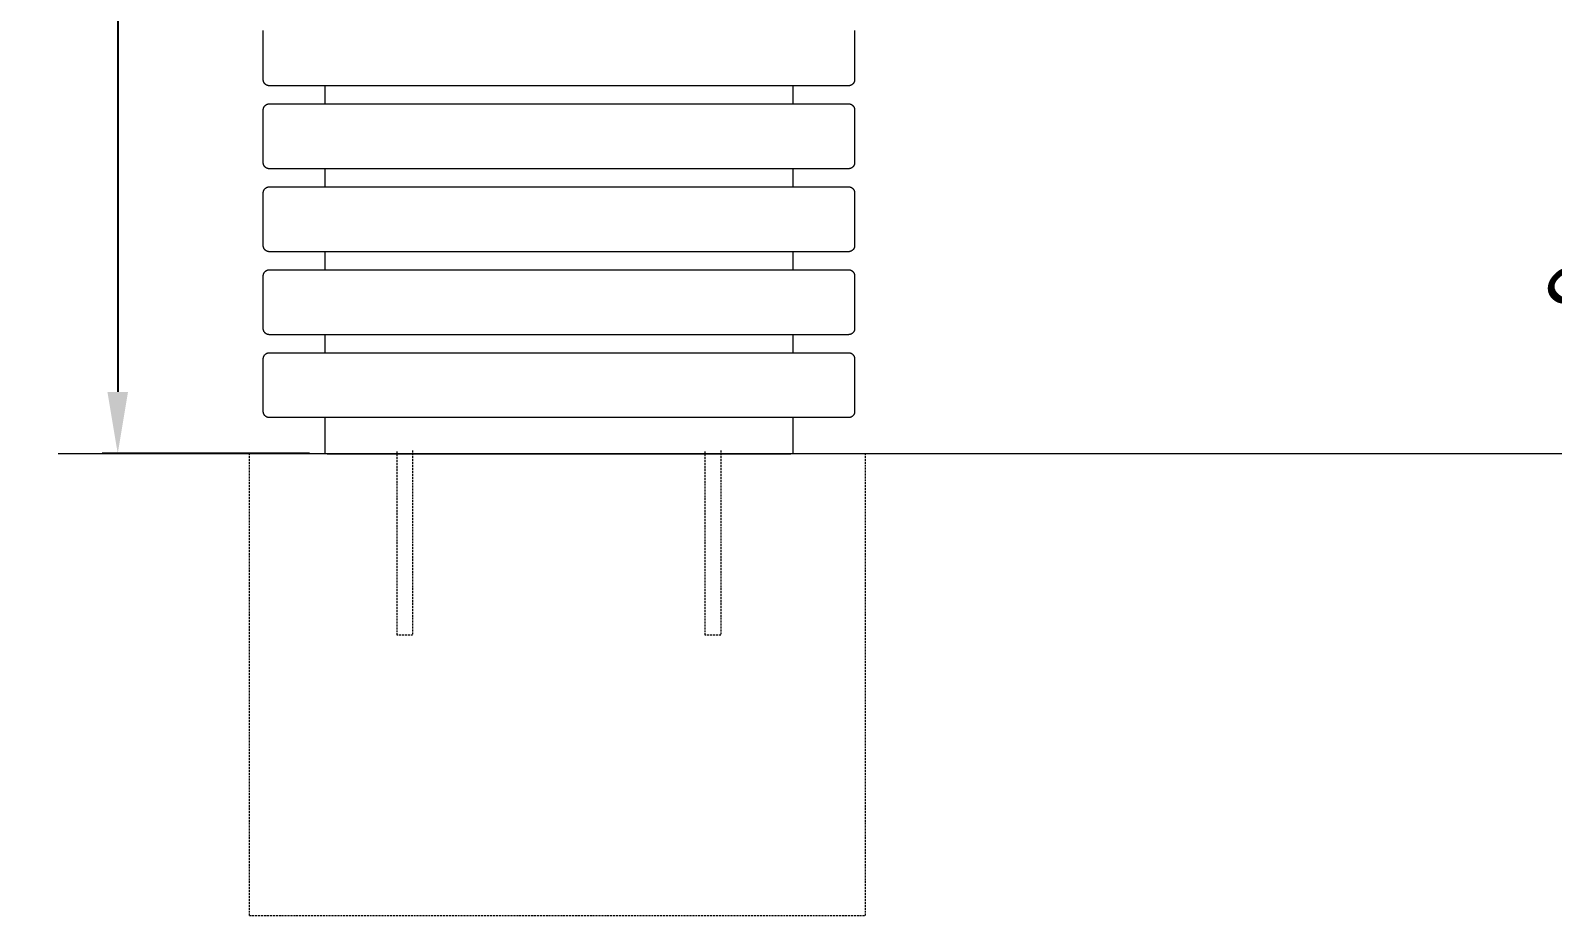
# Model space of a CAD drawing. Header units: millimetres. Extents: x -92 to 3826, y 8 to 2374.
# Drawn here: x -68 to 920, y 909 to 1484 of the extents above; entities that cross this region are included whole.
import ezdxf

# ---------------------------------------------------------------- set-up
doc = ezdxf.new("R2010")
doc.units = ezdxf.units.MM
doc.linetypes.add('HIDDEN', pattern=[1.905, 1.27, -0.635])
for name, color, linetype, lineweight in [('ZANO_R', 7, 'Continuous', 0), ('ZANO_R_przerywana', 7, 'HIDDEN', 0), ('ZANO_W', 1, 'Continuous', 0)]:
    doc.layers.add(name, color=color, linetype=linetype, lineweight=lineweight)
doc.styles.add('Arial', font='arial.ttf')
doc.styles.get("Standard").update_dxf_attribs({"font": 'ARIALUNI.TTF'})
doc.dimstyles.new('pl i ang', dxfattribs={"dimtxt": 50, "dimasz": 50, "dimexe": 1.25, "dimexo": 0.625, "dimgap": 10, "dimtad": 1, "dimtoh": 1, "dimtxsty": 'Standard', "dimcen": 2.5, "dimclrd": 1, "dimclre": 1, "dimclrt": 1, "dimadec": 0, "dimazin": 0, "dimtfac": 1, "dimtmove": 0, "dimatfit": 3, "dimfxl": 1, "dimarcsym": 1})

# ---------------------------------------------------------------- blocks, each defined once
blk = doc.blocks.new('*D388')
at = {"layer": 'ZANO_W', "color": 1, "lineweight": -2}
blk.add_line((1079.71, 1277.83), (1073.56, 1365.83), dxfattribs=at)
blk.add_arc((1084.53, 1208.93), 147.28, 109.60912, 164.39088, dxfattribs=at)
at = {"layer": 'ZANO_W', "color": 1}
for points in [[(1036.46, 1341.15), (1033.74, 1354.2), (1074.25, 1355.86)], [(936.07, 1249.47), (949.28, 1247.66), (937.25, 1208.93)]]:
    blk.add_solid(points, dxfattribs=at)
at = {"layer": 'ZANO_W', "color": 1, "insert": (954.37, 1330.3), "char_height": 40, "attachment_point": 5, "rotation": 47, "style": 'Arial'}
blk.add_mtext('86%%d', dxfattribs=at)
blk = doc.blocks.new('*D403')
at = {"layer": 'ZANO_W', "color": 1, "lineweight": -2}
for p, q in [((74.82, 2032.53), (-21.67, 2032.53)), ((-11.67, 1992.53), (-11.67, 1248.93)), ((112.82, 1208.93), (-21.67, 1208.93))]:
    blk.add_line(p, q, dxfattribs=at)
at = {"layer": 'ZANO_W', "color": 1}
for points in [[(-5, 1992.53), (-18.34, 1992.53), (-11.67, 2032.53)], [(-18.34, 1248.93), (-5, 1248.93), (-11.67, 1208.93)]]:
    blk.add_solid(points, dxfattribs=at)
at = {"layer": 'ZANO_W', "color": 1, "insert": (-42.09, 1620.73), "char_height": 40, "attachment_point": 5, "rotation": 90, "style": 'Arial'}
blk.add_mtext('824', dxfattribs=at)

msp = doc.modelspace()

# ---------------------------------------------------------------- linework, layer by layer
at = {"layer": 'ZANO_R'}
for p, q in [((82.82, 1451.68), (82.82, 1483.6)), ((466.82, 1483.6), (466.82, 1451.68)), ((82.82, 1451.54), (82.82, 1451.68)), ((82.83, 1451.4), (82.82, 1451.54)), ((82.84, 1451.26), (82.83, 1451.4)), ((82.86, 1451.13), (82.84, 1451.26)), ((82.88, 1450.99), (82.86, 1451.13)), ((82.9, 1450.85), (82.88, 1450.99)), ((82.94, 1450.71), (82.9, 1450.85)), ((82.97, 1450.58), (82.94, 1450.71)), ((83.01, 1450.45), (82.97, 1450.58)), ((83.06, 1450.31), (83.01, 1450.45)), ((83.11, 1450.18), (83.06, 1450.31)), ((83.16, 1450.06), (83.11, 1450.18)), ((83.22, 1449.93), (83.16, 1450.06)), ((83.29, 1449.8), (83.22, 1449.93)), ((83.35, 1449.68), (83.29, 1449.8)), ((83.43, 1449.56), (83.35, 1449.68)), ((83.5, 1449.45), (83.43, 1449.56)), ((83.58, 1449.33), (83.5, 1449.45)), ((83.67, 1449.22), (83.58, 1449.33)), ((83.75, 1449.11), (83.67, 1449.22)), ((83.85, 1449.01), (83.75, 1449.11)), ((83.94, 1448.9), (83.85, 1449.01)), ((84.04, 1448.81), (83.94, 1448.9)), ((84.14, 1448.71), (84.04, 1448.81)), ((84.25, 1448.62), (84.14, 1448.71)), ((84.35, 1448.53), (84.25, 1448.62)), ((84.47, 1448.45), (84.35, 1448.53)), ((84.58, 1448.37), (84.47, 1448.45)), ((84.7, 1448.29), (84.58, 1448.37)), ((84.82, 1448.22), (84.7, 1448.29)), ((84.94, 1448.15), (84.82, 1448.22)), ((85.06, 1448.09), (84.94, 1448.15)), ((85.19, 1448.03), (85.06, 1448.09)), ((85.32, 1447.97), (85.19, 1448.03)), ((85.45, 1447.92), (85.32, 1447.97)), ((85.58, 1447.88), (85.45, 1447.92)), ((85.71, 1447.84), (85.58, 1447.88)), ((85.85, 1447.8), (85.71, 1447.84)), ((85.99, 1447.77), (85.85, 1447.8)), ((86.12, 1447.74), (85.99, 1447.77)), ((86.26, 1447.72), (86.12, 1447.74)), ((86.4, 1447.71), (86.26, 1447.72)), ((86.54, 1447.69), (86.4, 1447.71)), ((86.68, 1447.69), (86.54, 1447.69)), ((86.82, 1447.68), (86.68, 1447.69)), ((462.82, 1447.68), (86.82, 1447.68)), ((122.82, 1447.68), (122.82, 1435.97)), ((426.82, 1435.97), (426.82, 1447.68)), ((462.96, 1447.69), (462.82, 1447.68)), ((463.1, 1447.69), (462.96, 1447.69)), ((463.24, 1447.71), (463.1, 1447.69)), ((463.37, 1447.72), (463.24, 1447.71)), ((463.51, 1447.74), (463.37, 1447.72)), ((463.65, 1447.77), (463.51, 1447.74)), ((463.78, 1447.8), (463.65, 1447.77)), ((463.92, 1447.84), (463.78, 1447.8)), ((464.05, 1447.88), (463.92, 1447.84)), ((464.19, 1447.92), (464.05, 1447.88)), ((464.32, 1447.97), (464.19, 1447.92)), ((464.44, 1448.03), (464.32, 1447.97)), ((464.57, 1448.09), (464.44, 1448.03)), ((464.69, 1448.15), (464.57, 1448.09)), ((464.82, 1448.22), (464.69, 1448.15)), ((464.94, 1448.29), (464.82, 1448.22)), ((465.05, 1448.37), (464.94, 1448.29)), ((465.17, 1448.45), (465.05, 1448.37)), ((465.28, 1448.53), (465.17, 1448.45)), ((465.39, 1448.62), (465.28, 1448.53)), ((465.49, 1448.71), (465.39, 1448.62)), ((465.6, 1448.81), (465.49, 1448.71)), ((465.69, 1448.9), (465.6, 1448.81)), ((465.79, 1449.01), (465.69, 1448.9)), ((465.88, 1449.11), (465.79, 1449.01)), ((465.97, 1449.22), (465.88, 1449.11)), ((466.05, 1449.33), (465.97, 1449.22)), ((466.13, 1449.45), (466.05, 1449.33)), ((466.21, 1449.56), (466.13, 1449.45)), ((466.28, 1449.68), (466.21, 1449.56)), ((466.35, 1449.8), (466.28, 1449.68)), ((466.41, 1449.93), (466.35, 1449.8)), ((466.47, 1450.06), (466.41, 1449.93)), ((466.53, 1450.18), (466.47, 1450.06)), ((466.58, 1450.31), (466.53, 1450.18)), ((466.62, 1450.45), (466.58, 1450.31)), ((466.66, 1450.58), (466.62, 1450.45)), ((466.7, 1450.71), (466.66, 1450.58)), ((466.73, 1450.85), (466.7, 1450.71)), ((466.76, 1450.99), (466.73, 1450.85)), ((466.78, 1451.13), (466.76, 1450.99)), ((466.8, 1451.26), (466.78, 1451.13)), ((466.81, 1451.4), (466.8, 1451.26)), ((466.82, 1451.68), (466.81, 1451.54)), ((466.81, 1451.54), (466.81, 1451.4)), ((82.93, 1432.92), (82.97, 1433.05)), ((82.97, 1433.05), (83, 1433.18)), ((83, 1433.18), (83.05, 1433.31)), ((83.05, 1433.31), (83.1, 1433.44)), ((83.1, 1433.44), (83.15, 1433.56)), ((83.15, 1433.56), (83.2, 1433.69)), ((83.2, 1433.69), (83.27, 1433.81)), ((83.27, 1433.81), (83.33, 1433.93)), ((83.33, 1433.93), (83.4, 1434.05)), ((83.4, 1434.05), (83.47, 1434.16)), ((83.47, 1434.16), (83.55, 1434.28)), ((83.55, 1434.28), (83.63, 1434.39)), ((83.63, 1434.39), (83.71, 1434.49)), ((83.71, 1434.49), (83.8, 1434.6)), ((83.8, 1434.6), (83.89, 1434.7)), ((83.89, 1434.7), (83.99, 1434.8)), ((83.99, 1434.8), (84.09, 1434.89)), ((84.09, 1434.89), (84.19, 1434.98)), ((84.19, 1434.98), (84.29, 1435.07)), ((84.29, 1435.07), (84.4, 1435.16)), ((84.4, 1435.16), (84.51, 1435.24)), ((84.51, 1435.24), (84.62, 1435.31)), ((84.62, 1435.31), (84.74, 1435.39)), ((84.74, 1435.39), (84.86, 1435.46)), ((84.86, 1435.46), (84.98, 1435.52)), ((84.98, 1435.52), (85.1, 1435.58)), ((85.1, 1435.58), (85.22, 1435.64)), ((85.22, 1435.64), (85.35, 1435.69)), ((85.35, 1435.69), (85.48, 1435.74)), ((85.48, 1435.74), (85.61, 1435.78)), ((85.61, 1435.78), (85.74, 1435.82)), ((85.74, 1435.82), (85.87, 1435.86)), ((85.87, 1435.86), (86, 1435.89)), ((86, 1435.89), (86.14, 1435.91)), ((86.14, 1435.91), (86.27, 1435.93)), ((86.27, 1435.93), (86.41, 1435.95)), ((86.41, 1435.95), (86.54, 1435.96)), ((86.54, 1435.96), (86.68, 1435.97)), ((86.68, 1435.97), (86.82, 1435.97)), ((86.82, 1435.97), (462.82, 1435.97)), ((462.82, 1435.97), (462.95, 1435.97)), ((462.95, 1435.97), (463.09, 1435.96)), ((463.09, 1435.96), (463.23, 1435.95)), ((463.23, 1435.95), (463.36, 1435.93)), ((463.36, 1435.93), (463.5, 1435.91)), ((463.5, 1435.91), (463.63, 1435.89)), ((463.63, 1435.89), (463.76, 1435.86)), ((463.76, 1435.86), (463.9, 1435.82)), ((463.9, 1435.82), (464.03, 1435.78)), ((464.03, 1435.78), (464.16, 1435.74)), ((464.16, 1435.74), (464.28, 1435.69)), ((464.28, 1435.69), (464.41, 1435.64)), ((464.41, 1435.64), (464.54, 1435.58)), ((464.54, 1435.58), (464.66, 1435.52)), ((464.66, 1435.52), (464.78, 1435.46)), ((464.78, 1435.46), (464.9, 1435.39)), ((464.9, 1435.39), (465.01, 1435.31)), ((465.01, 1435.31), (465.12, 1435.24)), ((465.12, 1435.24), (465.23, 1435.16)), ((465.23, 1435.16), (465.34, 1435.07)), ((465.34, 1435.07), (465.45, 1434.98)), ((465.45, 1434.98), (465.55, 1434.89)), ((465.55, 1434.89), (465.65, 1434.8)), ((465.65, 1434.8), (465.74, 1434.7)), ((465.74, 1434.7), (465.83, 1434.6)), ((465.83, 1434.6), (465.92, 1434.49)), ((465.92, 1434.49), (466, 1434.39)), ((466, 1434.39), (466.09, 1434.28)), ((466.09, 1434.28), (466.16, 1434.16)), ((466.16, 1434.16), (466.23, 1434.05)), ((466.23, 1434.05), (466.3, 1433.93)), ((466.3, 1433.93), (466.37, 1433.81)), ((466.37, 1433.81), (466.43, 1433.69)), ((466.43, 1433.69), (466.49, 1433.56)), ((466.49, 1433.56), (466.54, 1433.44)), ((466.54, 1433.44), (466.59, 1433.31)), ((466.59, 1433.31), (466.63, 1433.18)), ((466.63, 1433.18), (466.67, 1433.05)), ((466.67, 1433.05), (466.7, 1432.92)), ((82.82, 1432.11), (82.83, 1432.24)), ((82.82, 1431.97), (82.82, 1432.11)), ((82.82, 1429.74), (82.82, 1431.97)), ((82.82, 1397.81), (82.82, 1429.74)), ((82.83, 1432.24), (82.84, 1432.38)), ((82.84, 1432.38), (82.85, 1432.51)), ((82.85, 1432.51), (82.88, 1432.65)), ((82.88, 1432.65), (82.9, 1432.78)), ((82.9, 1432.78), (82.93, 1432.92)), ((466.7, 1432.92), (466.73, 1432.78)), ((466.73, 1432.78), (466.76, 1432.65)), ((466.76, 1432.65), (466.78, 1432.51)), ((466.78, 1432.51), (466.8, 1432.38)), ((466.8, 1432.38), (466.81, 1432.24)), ((466.81, 1432.24), (466.81, 1432.11)), ((466.81, 1432.11), (466.82, 1431.97)), ((466.82, 1431.97), (466.82, 1429.74)), ((466.82, 1429.74), (466.82, 1397.81)), ((82.82, 1397.67), (82.82, 1397.81)), ((82.83, 1397.53), (82.82, 1397.67)), ((82.84, 1397.4), (82.83, 1397.53)), ((82.86, 1397.26), (82.84, 1397.4)), ((82.88, 1397.12), (82.86, 1397.26)), ((82.9, 1396.98), (82.88, 1397.12)), ((82.94, 1396.85), (82.9, 1396.98)), ((82.97, 1396.71), (82.94, 1396.85)), ((83.01, 1396.58), (82.97, 1396.71)), ((83.06, 1396.45), (83.01, 1396.58)), ((83.11, 1396.32), (83.06, 1396.45)), ((83.16, 1396.19), (83.11, 1396.32)), ((83.22, 1396.06), (83.16, 1396.19)), ((83.29, 1395.94), (83.22, 1396.06)), ((83.35, 1395.81), (83.29, 1395.94)), ((83.43, 1395.69), (83.35, 1395.81)), ((83.5, 1395.58), (83.43, 1395.69)), ((83.58, 1395.46), (83.5, 1395.58)), ((83.67, 1395.35), (83.58, 1395.46)), ((83.75, 1395.24), (83.67, 1395.35)), ((83.85, 1395.14), (83.75, 1395.24)), ((83.94, 1395.04), (83.85, 1395.14)), ((84.04, 1394.94), (83.94, 1395.04)), ((84.14, 1394.84), (84.04, 1394.94)), ((84.25, 1394.75), (84.14, 1394.84)), ((84.35, 1394.66), (84.25, 1394.75)), ((84.47, 1394.58), (84.35, 1394.66)), ((84.58, 1394.5), (84.47, 1394.58)), ((84.7, 1394.42), (84.58, 1394.5)), ((84.82, 1394.35), (84.7, 1394.42)), ((84.94, 1394.28), (84.82, 1394.35)), ((85.06, 1394.22), (84.94, 1394.28)), ((85.19, 1394.16), (85.06, 1394.22)), ((85.32, 1394.11), (85.19, 1394.16)), ((85.45, 1394.06), (85.32, 1394.11)), ((85.58, 1394.01), (85.45, 1394.06)), ((85.71, 1393.97), (85.58, 1394.01)), ((85.85, 1393.93), (85.71, 1393.97)), ((85.99, 1393.9), (85.85, 1393.93)), ((86.12, 1393.88), (85.99, 1393.9)), ((86.26, 1393.85), (86.12, 1393.88)), ((86.4, 1393.84), (86.26, 1393.85)), ((86.54, 1393.82), (86.4, 1393.84)), ((86.68, 1393.82), (86.54, 1393.82)), ((86.82, 1393.81), (86.68, 1393.82)), ((462.82, 1393.81), (86.82, 1393.81)), ((122.82, 1393.81), (122.82, 1382.1)), ((426.82, 1382.1), (426.82, 1393.81)), ((462.96, 1393.82), (462.82, 1393.81)), ((463.1, 1393.82), (462.96, 1393.82)), ((463.24, 1393.84), (463.1, 1393.82)), ((463.37, 1393.85), (463.24, 1393.84)), ((463.51, 1393.88), (463.37, 1393.85)), ((463.65, 1393.9), (463.51, 1393.88)), ((463.78, 1393.93), (463.65, 1393.9)), ((463.92, 1393.97), (463.78, 1393.93)), ((464.05, 1394.01), (463.92, 1393.97)), ((464.19, 1394.06), (464.05, 1394.01)), ((464.32, 1394.11), (464.19, 1394.06)), ((464.44, 1394.16), (464.32, 1394.11)), ((464.57, 1394.22), (464.44, 1394.16)), ((464.69, 1394.28), (464.57, 1394.22)), ((464.82, 1394.35), (464.69, 1394.28)), ((464.94, 1394.42), (464.82, 1394.35)), ((465.05, 1394.5), (464.94, 1394.42)), ((465.17, 1394.58), (465.05, 1394.5)), ((465.28, 1394.66), (465.17, 1394.58)), ((465.39, 1394.75), (465.28, 1394.66)), ((465.49, 1394.84), (465.39, 1394.75)), ((465.6, 1394.94), (465.49, 1394.84)), ((465.69, 1395.04), (465.6, 1394.94)), ((465.79, 1395.14), (465.69, 1395.04)), ((465.88, 1395.24), (465.79, 1395.14)), ((465.97, 1395.35), (465.88, 1395.24)), ((466.05, 1395.46), (465.97, 1395.35)), ((466.13, 1395.58), (466.05, 1395.46)), ((466.21, 1395.69), (466.13, 1395.58)), ((466.28, 1395.81), (466.21, 1395.69)), ((466.35, 1395.94), (466.28, 1395.81)), ((466.41, 1396.06), (466.35, 1395.94)), ((466.47, 1396.19), (466.41, 1396.06)), ((466.53, 1396.32), (466.47, 1396.19)), ((466.58, 1396.45), (466.53, 1396.32)), ((466.62, 1396.58), (466.58, 1396.45)), ((466.66, 1396.71), (466.62, 1396.58)), ((466.7, 1396.85), (466.66, 1396.71)), ((466.73, 1396.98), (466.7, 1396.85)), ((466.76, 1397.12), (466.73, 1396.98)), ((466.78, 1397.26), (466.76, 1397.12)), ((466.8, 1397.4), (466.78, 1397.26)), ((466.81, 1397.53), (466.8, 1397.4)), ((466.82, 1397.81), (466.81, 1397.67)), ((466.81, 1397.67), (466.81, 1397.53)), ((82.82, 1378.24), (82.83, 1378.37)), ((82.82, 1378.1), (82.82, 1378.24)), ((82.82, 1375.87), (82.82, 1378.1)), ((82.82, 1343.95), (82.82, 1375.87)), ((82.83, 1378.37), (82.84, 1378.51)), ((82.84, 1378.51), (82.85, 1378.65)), ((82.85, 1378.65), (82.88, 1378.78)), ((82.88, 1378.78), (82.9, 1378.91)), ((82.9, 1378.91), (82.93, 1379.05)), ((82.93, 1379.05), (82.97, 1379.18)), ((82.97, 1379.18), (83, 1379.31)), ((83, 1379.31), (83.05, 1379.44)), ((83.05, 1379.44), (83.1, 1379.57)), ((83.1, 1379.57), (83.15, 1379.69)), ((83.15, 1379.69), (83.2, 1379.82)), ((83.2, 1379.82), (83.27, 1379.94)), ((83.27, 1379.94), (83.33, 1380.06)), ((83.33, 1380.06), (83.4, 1380.18)), ((83.4, 1380.18), (83.47, 1380.29)), ((83.47, 1380.29), (83.55, 1380.41)), ((83.55, 1380.41), (83.63, 1380.52)), ((83.63, 1380.52), (83.71, 1380.62)), ((83.71, 1380.62), (83.8, 1380.73)), ((83.8, 1380.73), (83.89, 1380.83)), ((83.89, 1380.83), (83.99, 1380.93)), ((83.99, 1380.93), (84.09, 1381.02)), ((84.09, 1381.02), (84.19, 1381.12)), ((84.19, 1381.12), (84.29, 1381.2)), ((84.29, 1381.2), (84.4, 1381.29)), ((84.4, 1381.29), (84.51, 1381.37)), ((84.51, 1381.37), (84.62, 1381.45)), ((84.62, 1381.45), (84.74, 1381.52)), ((84.74, 1381.52), (84.86, 1381.59)), ((84.86, 1381.59), (84.98, 1381.65)), ((84.98, 1381.65), (85.1, 1381.71)), ((85.1, 1381.71), (85.22, 1381.77)), ((85.22, 1381.77), (85.35, 1381.82)), ((85.35, 1381.82), (85.48, 1381.87)), ((85.48, 1381.87), (85.61, 1381.91)), ((85.61, 1381.91), (85.74, 1381.95)), ((85.74, 1381.95), (85.87, 1381.99)), ((85.87, 1381.99), (86, 1382.02)), ((86, 1382.02), (86.14, 1382.04)), ((86.14, 1382.04), (86.27, 1382.06)), ((86.27, 1382.06), (86.41, 1382.08)), ((86.41, 1382.08), (86.54, 1382.09)), ((86.54, 1382.09), (86.68, 1382.1)), ((86.68, 1382.1), (86.82, 1382.1)), ((86.82, 1382.1), (462.82, 1382.1)), ((462.82, 1382.1), (462.95, 1382.1)), ((462.95, 1382.1), (463.09, 1382.09)), ((463.09, 1382.09), (463.23, 1382.08)), ((463.23, 1382.08), (463.36, 1382.06)), ((463.36, 1382.06), (463.5, 1382.04)), ((463.5, 1382.04), (463.63, 1382.02)), ((463.63, 1382.02), (463.76, 1381.99)), ((463.76, 1381.99), (463.9, 1381.95)), ((463.9, 1381.95), (464.03, 1381.91)), ((464.03, 1381.91), (464.16, 1381.87)), ((464.16, 1381.87), (464.28, 1381.82)), ((464.28, 1381.82), (464.41, 1381.77)), ((464.41, 1381.77), (464.54, 1381.71)), ((464.54, 1381.71), (464.66, 1381.65)), ((464.66, 1381.65), (464.78, 1381.59)), ((464.78, 1381.59), (464.9, 1381.52)), ((464.9, 1381.52), (465.01, 1381.45)), ((465.01, 1381.45), (465.12, 1381.37)), ((465.12, 1381.37), (465.23, 1381.29)), ((465.23, 1381.29), (465.34, 1381.2)), ((465.34, 1381.2), (465.45, 1381.12)), ((465.45, 1381.12), (465.55, 1381.02)), ((465.55, 1381.02), (465.65, 1380.93)), ((465.65, 1380.93), (465.74, 1380.83)), ((465.74, 1380.83), (465.83, 1380.73)), ((465.83, 1380.73), (465.92, 1380.62)), ((465.92, 1380.62), (466, 1380.52)), ((466, 1380.52), (466.09, 1380.41)), ((466.09, 1380.41), (466.16, 1380.29)), ((466.16, 1380.29), (466.23, 1380.18)), ((466.23, 1380.18), (466.3, 1380.06)), ((466.3, 1380.06), (466.37, 1379.94)), ((466.37, 1379.94), (466.43, 1379.82)), ((466.43, 1379.82), (466.49, 1379.69)), ((466.49, 1379.69), (466.54, 1379.57)), ((466.54, 1379.57), (466.59, 1379.44)), ((466.59, 1379.44), (466.63, 1379.31)), ((466.63, 1379.31), (466.67, 1379.18)), ((466.67, 1379.18), (466.7, 1379.05)), ((466.7, 1379.05), (466.73, 1378.91)), ((466.73, 1378.91), (466.76, 1378.78)), ((466.76, 1378.78), (466.78, 1378.65)), ((466.78, 1378.65), (466.8, 1378.51)), ((466.8, 1378.51), (466.81, 1378.37)), ((466.81, 1378.37), (466.81, 1378.24)), ((466.81, 1378.24), (466.82, 1378.1)), ((466.82, 1378.1), (466.82, 1375.87)), ((466.82, 1375.87), (466.82, 1343.95)), ((82.82, 1343.81), (82.82, 1343.95)), ((82.83, 1343.67), (82.82, 1343.81)), ((82.84, 1343.53), (82.83, 1343.67)), ((82.86, 1343.39), (82.84, 1343.53)), ((82.88, 1343.25), (82.86, 1343.39)), ((82.9, 1343.11), (82.88, 1343.25)), ((82.94, 1342.98), (82.9, 1343.11)), ((82.97, 1342.84), (82.94, 1342.98)), ((83.01, 1342.71), (82.97, 1342.84)), ((83.06, 1342.58), (83.01, 1342.71)), ((83.11, 1342.45), (83.06, 1342.58)), ((83.16, 1342.32), (83.11, 1342.45)), ((83.22, 1342.19), (83.16, 1342.32)), ((83.29, 1342.07), (83.22, 1342.19)), ((83.35, 1341.95), (83.29, 1342.07)), ((83.43, 1341.83), (83.35, 1341.95)), ((83.5, 1341.71), (83.43, 1341.83)), ((83.58, 1341.59), (83.5, 1341.71)), ((83.67, 1341.48), (83.58, 1341.59)), ((83.75, 1341.37), (83.67, 1341.48)), ((83.85, 1341.27), (83.75, 1341.37)), ((83.94, 1341.17), (83.85, 1341.27)), ((84.04, 1341.07), (83.94, 1341.17)), ((84.14, 1340.97), (84.04, 1341.07)), ((84.25, 1340.88), (84.14, 1340.97)), ((84.35, 1340.79), (84.25, 1340.88)), ((84.47, 1340.71), (84.35, 1340.79)), ((84.58, 1340.63), (84.47, 1340.71)), ((84.7, 1340.55), (84.58, 1340.63)), ((84.82, 1340.48), (84.7, 1340.55)), ((84.94, 1340.41), (84.82, 1340.48)), ((85.06, 1340.35), (84.94, 1340.41)), ((85.19, 1340.29), (85.06, 1340.35)), ((85.32, 1340.24), (85.19, 1340.29)), ((85.45, 1340.19), (85.32, 1340.24)), ((85.58, 1340.14), (85.45, 1340.19)), ((85.71, 1340.1), (85.58, 1340.14)), ((85.85, 1340.07), (85.71, 1340.1)), ((85.99, 1340.03), (85.85, 1340.07)), ((86.12, 1340.01), (85.99, 1340.03)), ((86.26, 1339.99), (86.12, 1340.01)), ((86.4, 1339.97), (86.26, 1339.99)), ((86.54, 1339.96), (86.4, 1339.97)), ((86.68, 1339.95), (86.54, 1339.96)), ((86.82, 1339.95), (86.68, 1339.95)), ((462.82, 1339.95), (86.82, 1339.95)), ((122.82, 1339.95), (122.82, 1328.23)), ((426.82, 1328.23), (426.82, 1339.95)), ((462.96, 1339.95), (462.82, 1339.95)), ((463.1, 1339.96), (462.96, 1339.95)), ((463.24, 1339.97), (463.1, 1339.96)), ((463.37, 1339.99), (463.24, 1339.97)), ((463.51, 1340.01), (463.37, 1339.99)), ((463.65, 1340.03), (463.51, 1340.01)), ((463.78, 1340.07), (463.65, 1340.03)), ((463.92, 1340.1), (463.78, 1340.07)), ((464.05, 1340.14), (463.92, 1340.1)), ((464.19, 1340.19), (464.05, 1340.14)), ((464.32, 1340.24), (464.19, 1340.19)), ((464.44, 1340.29), (464.32, 1340.24)), ((464.57, 1340.35), (464.44, 1340.29)), ((464.69, 1340.41), (464.57, 1340.35)), ((464.82, 1340.48), (464.69, 1340.41)), ((464.94, 1340.55), (464.82, 1340.48)), ((465.05, 1340.63), (464.94, 1340.55)), ((465.17, 1340.71), (465.05, 1340.63)), ((465.28, 1340.79), (465.17, 1340.71)), ((465.39, 1340.88), (465.28, 1340.79)), ((465.49, 1340.97), (465.39, 1340.88)), ((465.6, 1341.07), (465.49, 1340.97)), ((465.69, 1341.17), (465.6, 1341.07)), ((465.79, 1341.27), (465.69, 1341.17)), ((465.88, 1341.37), (465.79, 1341.27)), ((465.97, 1341.48), (465.88, 1341.37)), ((466.05, 1341.59), (465.97, 1341.48)), ((466.13, 1341.71), (466.05, 1341.59)), ((466.21, 1341.83), (466.13, 1341.71)), ((466.28, 1341.95), (466.21, 1341.83)), ((466.35, 1342.07), (466.28, 1341.95)), ((466.41, 1342.19), (466.35, 1342.07)), ((466.47, 1342.32), (466.41, 1342.19)), ((466.53, 1342.45), (466.47, 1342.32)), ((466.58, 1342.58), (466.53, 1342.45)), ((466.62, 1342.71), (466.58, 1342.58)), ((466.66, 1342.84), (466.62, 1342.71)), ((466.7, 1342.98), (466.66, 1342.84)), ((466.73, 1343.11), (466.7, 1342.98)), ((466.76, 1343.25), (466.73, 1343.11)), ((466.78, 1343.39), (466.76, 1343.25)), ((466.8, 1343.53), (466.78, 1343.39)), ((466.81, 1343.67), (466.8, 1343.53)), ((466.82, 1343.95), (466.81, 1343.81)), ((466.81, 1343.81), (466.81, 1343.67)), ((82.82, 1324.37), (82.83, 1324.51)), ((82.82, 1324.23), (82.82, 1324.37)), ((82.83, 1324.51), (82.84, 1324.64)), ((82.84, 1324.64), (82.85, 1324.78)), ((82.85, 1324.78), (82.88, 1324.91)), ((82.88, 1324.91), (82.9, 1325.05)), ((82.9, 1325.05), (82.93, 1325.18)), ((82.93, 1325.18), (82.97, 1325.31)), ((82.97, 1325.31), (83, 1325.44)), ((83, 1325.44), (83.05, 1325.57)), ((83.05, 1325.57), (83.1, 1325.7)), ((83.1, 1325.7), (83.15, 1325.83)), ((83.15, 1325.83), (83.2, 1325.95)), ((83.2, 1325.95), (83.27, 1326.07)), ((83.27, 1326.07), (83.33, 1326.19)), ((83.33, 1326.19), (83.4, 1326.31)), ((83.4, 1326.31), (83.47, 1326.43)), ((83.47, 1326.43), (83.55, 1326.54)), ((83.55, 1326.54), (83.63, 1326.65)), ((83.63, 1326.65), (83.71, 1326.76)), ((83.71, 1326.76), (83.8, 1326.86)), ((83.8, 1326.86), (83.89, 1326.96)), ((83.89, 1326.96), (83.99, 1327.06)), ((83.99, 1327.06), (84.09, 1327.16)), ((84.09, 1327.16), (84.19, 1327.25)), ((84.19, 1327.25), (84.29, 1327.33)), ((84.29, 1327.33), (84.4, 1327.42)), ((84.4, 1327.42), (84.51, 1327.5)), ((84.51, 1327.5), (84.62, 1327.58)), ((84.62, 1327.58), (84.74, 1327.65)), ((84.74, 1327.65), (84.86, 1327.72)), ((84.86, 1327.72), (84.98, 1327.78)), ((84.98, 1327.78), (85.1, 1327.84)), ((85.1, 1327.84), (85.22, 1327.9)), ((85.22, 1327.9), (85.35, 1327.95)), ((85.35, 1327.95), (85.48, 1328)), ((85.48, 1328), (85.61, 1328.04)), ((85.61, 1328.04), (85.74, 1328.08)), ((85.74, 1328.08), (85.87, 1328.12)), ((85.87, 1328.12), (86, 1328.15)), ((86, 1328.15), (86.14, 1328.17)), ((86.14, 1328.17), (86.27, 1328.19)), ((86.27, 1328.19), (86.41, 1328.21)), ((86.41, 1328.21), (86.54, 1328.22)), ((86.54, 1328.22), (86.68, 1328.23)), ((86.68, 1328.23), (86.82, 1328.23)), ((86.82, 1328.23), (462.82, 1328.23)), ((462.82, 1328.23), (462.95, 1328.23)), ((462.95, 1328.23), (463.09, 1328.22)), ((463.09, 1328.22), (463.23, 1328.21)), ((463.23, 1328.21), (463.36, 1328.19)), ((463.36, 1328.19), (463.5, 1328.17)), ((463.5, 1328.17), (463.63, 1328.15)), ((463.63, 1328.15), (463.76, 1328.12)), ((463.76, 1328.12), (463.9, 1328.08)), ((463.9, 1328.08), (464.03, 1328.04)), ((464.03, 1328.04), (464.16, 1328)), ((464.16, 1328), (464.28, 1327.95)), ((464.28, 1327.95), (464.41, 1327.9)), ((464.41, 1327.9), (464.54, 1327.84)), ((464.54, 1327.84), (464.66, 1327.78)), ((464.66, 1327.78), (464.78, 1327.72)), ((464.78, 1327.72), (464.9, 1327.65)), ((464.9, 1327.65), (465.01, 1327.58)), ((465.01, 1327.58), (465.12, 1327.5)), ((465.12, 1327.5), (465.23, 1327.42)), ((465.23, 1327.42), (465.34, 1327.33)), ((465.34, 1327.33), (465.45, 1327.25)), ((465.45, 1327.25), (465.55, 1327.16)), ((465.55, 1327.16), (465.65, 1327.06)), ((465.65, 1327.06), (465.74, 1326.96)), ((465.74, 1326.96), (465.83, 1326.86)), ((465.83, 1326.86), (465.92, 1326.76)), ((465.92, 1326.76), (466, 1326.65)), ((466, 1326.65), (466.09, 1326.54)), ((466.09, 1326.54), (466.16, 1326.43)), ((466.16, 1326.43), (466.23, 1326.31)), ((466.23, 1326.31), (466.3, 1326.19)), ((466.3, 1326.19), (466.37, 1326.07)), ((466.37, 1326.07), (466.43, 1325.95)), ((466.43, 1325.95), (466.49, 1325.83)), ((466.49, 1325.83), (466.54, 1325.7)), ((466.54, 1325.7), (466.59, 1325.57)), ((466.59, 1325.57), (466.63, 1325.44)), ((466.63, 1325.44), (466.67, 1325.31)), ((466.67, 1325.31), (466.7, 1325.18)), ((466.7, 1325.18), (466.73, 1325.05)), ((466.73, 1325.05), (466.76, 1324.91)), ((466.76, 1324.91), (466.78, 1324.78)), ((466.78, 1324.78), (466.8, 1324.64)), ((466.8, 1324.64), (466.81, 1324.51)), ((466.81, 1324.51), (466.81, 1324.37)), ((466.81, 1324.37), (466.82, 1324.23)), ((82.82, 1322), (82.82, 1324.23)), ((82.82, 1290.08), (82.82, 1322)), ((466.82, 1324.23), (466.82, 1322)), ((466.82, 1322), (466.82, 1290.08)), ((82.82, 1289.94), (82.82, 1290.08)), ((82.83, 1289.8), (82.82, 1289.94)), ((82.84, 1289.66), (82.83, 1289.8)), ((82.86, 1289.52), (82.84, 1289.66)), ((82.88, 1289.38), (82.86, 1289.52)), ((82.9, 1289.25), (82.88, 1289.38)), ((82.94, 1289.11), (82.9, 1289.25)), ((82.97, 1288.97), (82.94, 1289.11)), ((83.01, 1288.84), (82.97, 1288.97)), ((83.06, 1288.71), (83.01, 1288.84)), ((83.11, 1288.58), (83.06, 1288.71)), ((83.16, 1288.45), (83.11, 1288.58)), ((83.22, 1288.32), (83.16, 1288.45)), ((83.29, 1288.2), (83.22, 1288.32)), ((83.35, 1288.08), (83.29, 1288.2)), ((83.43, 1287.96), (83.35, 1288.08)), ((83.5, 1287.84), (83.43, 1287.96)), ((83.58, 1287.73), (83.5, 1287.84)), ((83.67, 1287.61), (83.58, 1287.73)), ((83.75, 1287.51), (83.67, 1287.61)), ((83.85, 1287.4), (83.75, 1287.51)), ((83.94, 1287.3), (83.85, 1287.4)), ((84.04, 1287.2), (83.94, 1287.3)), ((84.14, 1287.1), (84.04, 1287.2)), ((84.25, 1287.01), (84.14, 1287.1)), ((84.35, 1286.93), (84.25, 1287.01)), ((84.47, 1286.84), (84.35, 1286.93)), ((84.58, 1286.76), (84.47, 1286.84)), ((84.7, 1286.69), (84.58, 1286.76)), ((84.82, 1286.61), (84.7, 1286.69)), ((84.94, 1286.55), (84.82, 1286.61)), ((85.06, 1286.48), (84.94, 1286.55)), ((85.19, 1286.42), (85.06, 1286.48)), ((85.32, 1286.37), (85.19, 1286.42)), ((85.45, 1286.32), (85.32, 1286.37)), ((85.58, 1286.27), (85.45, 1286.32)), ((85.71, 1286.23), (85.58, 1286.27)), ((85.85, 1286.2), (85.71, 1286.23)), ((85.99, 1286.17), (85.85, 1286.2)), ((86.12, 1286.14), (85.99, 1286.17)), ((86.26, 1286.12), (86.12, 1286.14)), ((86.4, 1286.1), (86.26, 1286.12)), ((86.54, 1286.09), (86.4, 1286.1)), ((86.68, 1286.08), (86.54, 1286.09)), ((86.82, 1286.08), (86.68, 1286.08)), ((462.82, 1286.08), (86.82, 1286.08)), ((122.82, 1286.08), (122.82, 1274.36)), ((426.82, 1274.36), (426.82, 1286.08)), ((462.96, 1286.08), (462.82, 1286.08)), ((463.1, 1286.09), (462.96, 1286.08)), ((463.24, 1286.1), (463.1, 1286.09)), ((463.37, 1286.12), (463.24, 1286.1)), ((463.51, 1286.14), (463.37, 1286.12)), ((463.65, 1286.17), (463.51, 1286.14)), ((463.78, 1286.2), (463.65, 1286.17)), ((463.92, 1286.23), (463.78, 1286.2)), ((464.05, 1286.27), (463.92, 1286.23)), ((464.19, 1286.32), (464.05, 1286.27)), ((464.32, 1286.37), (464.19, 1286.32)), ((464.44, 1286.42), (464.32, 1286.37)), ((464.57, 1286.48), (464.44, 1286.42)), ((464.69, 1286.55), (464.57, 1286.48)), ((464.82, 1286.61), (464.69, 1286.55)), ((464.94, 1286.69), (464.82, 1286.61)), ((465.05, 1286.76), (464.94, 1286.69)), ((465.17, 1286.84), (465.05, 1286.76)), ((465.28, 1286.93), (465.17, 1286.84)), ((465.39, 1287.01), (465.28, 1286.93)), ((465.49, 1287.1), (465.39, 1287.01)), ((465.6, 1287.2), (465.49, 1287.1)), ((465.69, 1287.3), (465.6, 1287.2)), ((465.79, 1287.4), (465.69, 1287.3)), ((465.88, 1287.51), (465.79, 1287.4)), ((465.97, 1287.61), (465.88, 1287.51)), ((466.05, 1287.73), (465.97, 1287.61)), ((466.13, 1287.84), (466.05, 1287.73)), ((466.21, 1287.96), (466.13, 1287.84)), ((466.28, 1288.08), (466.21, 1287.96)), ((466.35, 1288.2), (466.28, 1288.08)), ((466.41, 1288.32), (466.35, 1288.2)), ((466.47, 1288.45), (466.41, 1288.32)), ((466.53, 1288.58), (466.47, 1288.45)), ((466.58, 1288.71), (466.53, 1288.58)), ((466.62, 1288.84), (466.58, 1288.71)), ((466.66, 1288.97), (466.62, 1288.84)), ((466.7, 1289.11), (466.66, 1288.97)), ((466.73, 1289.25), (466.7, 1289.11)), ((466.76, 1289.38), (466.73, 1289.25)), ((466.78, 1289.52), (466.76, 1289.38)), ((466.8, 1289.66), (466.78, 1289.52)), ((466.81, 1289.8), (466.8, 1289.66)), ((466.82, 1290.08), (466.81, 1289.94)), ((466.81, 1289.94), (466.81, 1289.8)), ((82.82, 1270.5), (82.83, 1270.64)), ((82.82, 1270.36), (82.82, 1270.5)), ((82.82, 1268.13), (82.82, 1270.36)), ((82.82, 1236.21), (82.82, 1268.13)), ((82.83, 1270.64), (82.84, 1270.77)), ((82.84, 1270.77), (82.85, 1270.91)), ((82.85, 1270.91), (82.88, 1271.04)), ((82.88, 1271.04), (82.9, 1271.18)), ((82.9, 1271.18), (82.93, 1271.31)), ((82.93, 1271.31), (82.97, 1271.44)), ((82.97, 1271.44), (83, 1271.57)), ((83, 1271.57), (83.05, 1271.7)), ((83.05, 1271.7), (83.1, 1271.83)), ((83.1, 1271.83), (83.15, 1271.96)), ((83.15, 1271.96), (83.2, 1272.08)), ((83.2, 1272.08), (83.27, 1272.2)), ((83.27, 1272.2), (83.33, 1272.32)), ((83.33, 1272.32), (83.4, 1272.44)), ((83.4, 1272.44), (83.47, 1272.56)), ((83.47, 1272.56), (83.55, 1272.67)), ((83.55, 1272.67), (83.63, 1272.78)), ((83.63, 1272.78), (83.71, 1272.89)), ((83.71, 1272.89), (83.8, 1272.99)), ((83.8, 1272.99), (83.89, 1273.09)), ((83.89, 1273.09), (83.99, 1273.19)), ((83.99, 1273.19), (84.09, 1273.29)), ((84.09, 1273.29), (84.19, 1273.38)), ((84.19, 1273.38), (84.29, 1273.47)), ((84.29, 1273.47), (84.4, 1273.55)), ((84.4, 1273.55), (84.51, 1273.63)), ((84.51, 1273.63), (84.62, 1273.71)), ((84.62, 1273.71), (84.74, 1273.78)), ((84.74, 1273.78), (84.86, 1273.85)), ((84.86, 1273.85), (84.98, 1273.92)), ((84.98, 1273.92), (85.1, 1273.98)), ((85.1, 1273.98), (85.22, 1274.03)), ((85.22, 1274.03), (85.35, 1274.08)), ((85.35, 1274.08), (85.48, 1274.13)), ((85.48, 1274.13), (85.61, 1274.18)), ((85.61, 1274.18), (85.74, 1274.22)), ((85.74, 1274.22), (85.87, 1274.25)), ((85.87, 1274.25), (86, 1274.28)), ((86, 1274.28), (86.14, 1274.31)), ((86.14, 1274.31), (86.27, 1274.33)), ((86.27, 1274.33), (86.41, 1274.34)), ((86.41, 1274.34), (86.54, 1274.35)), ((86.54, 1274.35), (86.68, 1274.36)), ((86.68, 1274.36), (86.82, 1274.36)), ((86.82, 1274.36), (462.82, 1274.36)), ((462.82, 1274.36), (462.95, 1274.36)), ((462.95, 1274.36), (463.09, 1274.35)), ((463.09, 1274.35), (463.23, 1274.34)), ((463.23, 1274.34), (463.36, 1274.33)), ((463.36, 1274.33), (463.5, 1274.31)), ((463.5, 1274.31), (463.63, 1274.28)), ((463.63, 1274.28), (463.76, 1274.25)), ((463.76, 1274.25), (463.9, 1274.22)), ((463.9, 1274.22), (464.03, 1274.18)), ((464.03, 1274.18), (464.16, 1274.13)), ((464.16, 1274.13), (464.28, 1274.08)), ((464.28, 1274.08), (464.41, 1274.03)), ((464.41, 1274.03), (464.54, 1273.98)), ((464.54, 1273.98), (464.66, 1273.92)), ((464.66, 1273.92), (464.78, 1273.85)), ((464.78, 1273.85), (464.9, 1273.78)), ((464.9, 1273.78), (465.01, 1273.71)), ((465.01, 1273.71), (465.12, 1273.63)), ((465.12, 1273.63), (465.23, 1273.55)), ((465.23, 1273.55), (465.34, 1273.47)), ((465.34, 1273.47), (465.45, 1273.38)), ((465.45, 1273.38), (465.55, 1273.29)), ((465.55, 1273.29), (465.65, 1273.19)), ((465.65, 1273.19), (465.74, 1273.09)), ((465.74, 1273.09), (465.83, 1272.99)), ((465.83, 1272.99), (465.92, 1272.89)), ((465.92, 1272.89), (466, 1272.78)), ((466, 1272.78), (466.09, 1272.67)), ((466.09, 1272.67), (466.16, 1272.56)), ((466.16, 1272.56), (466.23, 1272.44)), ((466.23, 1272.44), (466.3, 1272.32)), ((466.3, 1272.32), (466.37, 1272.2)), ((466.37, 1272.2), (466.43, 1272.08)), ((466.43, 1272.08), (466.49, 1271.96)), ((466.49, 1271.96), (466.54, 1271.83)), ((466.54, 1271.83), (466.59, 1271.7)), ((466.59, 1271.7), (466.63, 1271.57)), ((466.63, 1271.57), (466.67, 1271.44)), ((466.67, 1271.44), (466.7, 1271.31)), ((466.7, 1271.31), (466.73, 1271.18)), ((466.73, 1271.18), (466.76, 1271.04)), ((466.76, 1271.04), (466.78, 1270.91)), ((466.78, 1270.91), (466.8, 1270.77)), ((466.8, 1270.77), (466.81, 1270.64)), ((466.81, 1270.64), (466.81, 1270.5)), ((466.81, 1270.5), (466.82, 1270.36)), ((466.82, 1270.36), (466.82, 1268.13)), ((466.82, 1268.13), (466.82, 1236.21)), ((82.82, 1236.07), (82.82, 1236.21)), ((82.83, 1235.94), (82.82, 1236.07)), ((82.84, 1235.8), (82.83, 1235.94)), ((82.85, 1235.66), (82.84, 1235.8)), ((82.88, 1235.53), (82.85, 1235.66)), ((82.9, 1235.4), (82.88, 1235.53)), ((82.93, 1235.26), (82.9, 1235.4)), ((466.73, 1235.4), (466.7, 1235.26)), ((466.76, 1235.53), (466.73, 1235.4)), ((466.78, 1235.66), (466.76, 1235.53)), ((466.8, 1235.8), (466.78, 1235.66)), ((466.81, 1235.94), (466.8, 1235.8)), ((466.82, 1236.21), (466.81, 1236.07)), ((466.81, 1236.07), (466.81, 1235.94)), ((82.97, 1235.13), (82.93, 1235.26)), ((83, 1235), (82.97, 1235.13)), ((83.05, 1234.87), (83, 1235)), ((83.1, 1234.74), (83.05, 1234.87)), ((83.15, 1234.62), (83.1, 1234.74)), ((83.2, 1234.49), (83.15, 1234.62)), ((83.27, 1234.37), (83.2, 1234.49)), ((83.33, 1234.25), (83.27, 1234.37)), ((83.4, 1234.13), (83.33, 1234.25)), ((83.47, 1234.02), (83.4, 1234.13)), ((83.55, 1233.9), (83.47, 1234.02)), ((83.63, 1233.79), (83.55, 1233.9)), ((83.71, 1233.69), (83.63, 1233.79)), ((83.8, 1233.58), (83.71, 1233.69)), ((83.89, 1233.48), (83.8, 1233.58)), ((83.99, 1233.38), (83.89, 1233.48)), ((84.09, 1233.29), (83.99, 1233.38)), ((84.19, 1233.19), (84.09, 1233.29)), ((84.29, 1233.11), (84.19, 1233.19)), ((84.4, 1233.02), (84.29, 1233.11)), ((84.51, 1232.94), (84.4, 1233.02)), ((84.62, 1232.86), (84.51, 1232.94)), ((84.74, 1232.79), (84.62, 1232.86)), ((84.86, 1232.72), (84.74, 1232.79)), ((84.98, 1232.66), (84.86, 1232.72)), ((85.1, 1232.6), (84.98, 1232.66)), ((85.22, 1232.54), (85.1, 1232.6)), ((85.35, 1232.49), (85.22, 1232.54)), ((85.48, 1232.44), (85.35, 1232.49)), ((85.61, 1232.4), (85.48, 1232.44)), ((85.74, 1232.36), (85.61, 1232.4)), ((85.87, 1232.32), (85.74, 1232.36)), ((86, 1232.29), (85.87, 1232.32)), ((86.14, 1232.27), (86, 1232.29)), ((86.27, 1232.25), (86.14, 1232.27)), ((86.41, 1232.23), (86.27, 1232.25)), ((86.54, 1232.22), (86.41, 1232.23)), ((86.68, 1232.21), (86.54, 1232.22)), ((86.82, 1232.21), (86.68, 1232.21)), ((462.82, 1232.21), (86.82, 1232.21)), ((122.82, 1232.21), (122.82, 1208.93)), ((426.82, 1208.93), (426.82, 1232.21)), ((462.95, 1232.21), (462.82, 1232.21)), ((463.09, 1232.22), (462.95, 1232.21)), ((463.23, 1232.23), (463.09, 1232.22)), ((463.36, 1232.25), (463.23, 1232.23)), ((463.5, 1232.27), (463.36, 1232.25)), ((463.63, 1232.29), (463.5, 1232.27)), ((463.76, 1232.32), (463.63, 1232.29)), ((463.9, 1232.36), (463.76, 1232.32)), ((464.03, 1232.4), (463.9, 1232.36)), ((464.16, 1232.44), (464.03, 1232.4)), ((464.28, 1232.49), (464.16, 1232.44)), ((464.41, 1232.54), (464.28, 1232.49)), ((464.54, 1232.6), (464.41, 1232.54)), ((464.66, 1232.66), (464.54, 1232.6)), ((464.78, 1232.72), (464.66, 1232.66)), ((464.9, 1232.79), (464.78, 1232.72)), ((465.01, 1232.86), (464.9, 1232.79)), ((465.12, 1232.94), (465.01, 1232.86)), ((465.23, 1233.02), (465.12, 1232.94)), ((465.34, 1233.11), (465.23, 1233.02)), ((465.45, 1233.19), (465.34, 1233.11)), ((465.55, 1233.29), (465.45, 1233.19)), ((465.65, 1233.38), (465.55, 1233.29)), ((465.74, 1233.48), (465.65, 1233.38)), ((465.83, 1233.58), (465.74, 1233.48)), ((465.92, 1233.69), (465.83, 1233.58)), ((466, 1233.79), (465.92, 1233.69)), ((466.09, 1233.9), (466, 1233.79)), ((466.16, 1234.02), (466.09, 1233.9)), ((466.23, 1234.13), (466.16, 1234.02)), ((466.3, 1234.25), (466.23, 1234.13)), ((466.37, 1234.37), (466.3, 1234.25)), ((466.43, 1234.49), (466.37, 1234.37)), ((466.49, 1234.62), (466.43, 1234.49)), ((466.54, 1234.74), (466.49, 1234.62)), ((466.59, 1234.87), (466.54, 1234.74)), ((466.63, 1235), (466.59, 1234.87)), ((466.67, 1235.13), (466.63, 1235)), ((466.7, 1235.26), (466.67, 1235.13)), ((73.82, 1208.93), (473.82, 1208.93)), ((122.82, 1208.93), (123.57, 1208.86)), ((123.57, 1208.86), (124.33, 1208.8)), ((124.33, 1208.8), (125.09, 1208.78)), ((125.09, 1208.78), (125.86, 1208.77)), ((125.86, 1208.77), (126.62, 1208.79)), ((126.62, 1208.79), (423.02, 1208.79)), ((423.02, 1208.79), (423.78, 1208.77)), ((423.78, 1208.77), (424.54, 1208.78)), ((424.54, 1208.78), (425.3, 1208.8)), ((425.3, 1208.8), (426.06, 1208.86)), ((426.06, 1208.86), (426.82, 1208.93))]:
    msp.add_line(p, q, dxfattribs=at)
msp.add_lwpolyline([(-50.28, 1208.93), (1942.06, 1208.93)], dxfattribs=at)
at = {"layer": 'ZANO_R_przerywana'}
for p, q in [((73.82, 908.93), (73.82, 1208.93)), ((169.82, 1090.93), (169.82, 1210.93)), ((179.82, 1210.93), (179.82, 1090.93)), ((369.82, 1090.93), (369.82, 1210.93)), ((379.82, 1210.93), (379.82, 1090.93)), ((473.82, 908.93), (473.82, 1208.93)), ((179.82, 1090.93), (169.82, 1090.93)), ((179.82, 1090.93), (179.82, 1090.93)), ((179.82, 1090.93), (179.82, 1090.93)), ((379.82, 1090.93), (369.82, 1090.93)), ((73.82, 908.93), (473.82, 908.93))]:
    msp.add_line(p, q, dxfattribs=at)

# ---------------------------------------------------------------- dimensions: what is measured, and where the dimension line sits
at = {"layer": 'ZANO_W'}
dim = msp.add_linear_dim(base=(-11.67, 1208.93), p1=(84.82, 2032.53), p2=(122.82, 1208.93), angle=90, dimstyle='pl i ang', override={"dimtxt": 40, "dimasz": 40, "dimexe": 10, "dimexo": 10, "dimtoh": 0, "dimdec": 0, "dimtxsty": 'Arial', "dimtdec": 0, "dimtmove": 1}, dxfattribs=at)
dim.commit()
dim.dimension.update_dxf_attribs({"geometry": '*D403', "text_midpoint": (-42.09, 1620.73)})
dim = msp.add_angular_dim_2l(base=(1005.03, 1332.92), line1=((-50.28, 1208.93), (1942.06, 1208.93)), line2=((1080.41, 1267.85), (1082.64, 1235.93)), dimstyle='pl i ang', override={"dimtxt": 40, "dimasz": 40, "dimexe": 10, "dimexo": 10, "dimtoh": 0, "dimdec": 0, "dimtxsty": 'Arial', "dimtdec": 0, "dimtmove": 1}, dxfattribs=at)
dim.commit()
dim.dimension.update_dxf_attribs({"geometry": '*D388', "text_midpoint": (954.37, 1330.3)})

doc.saveas('drawing.dxf')
